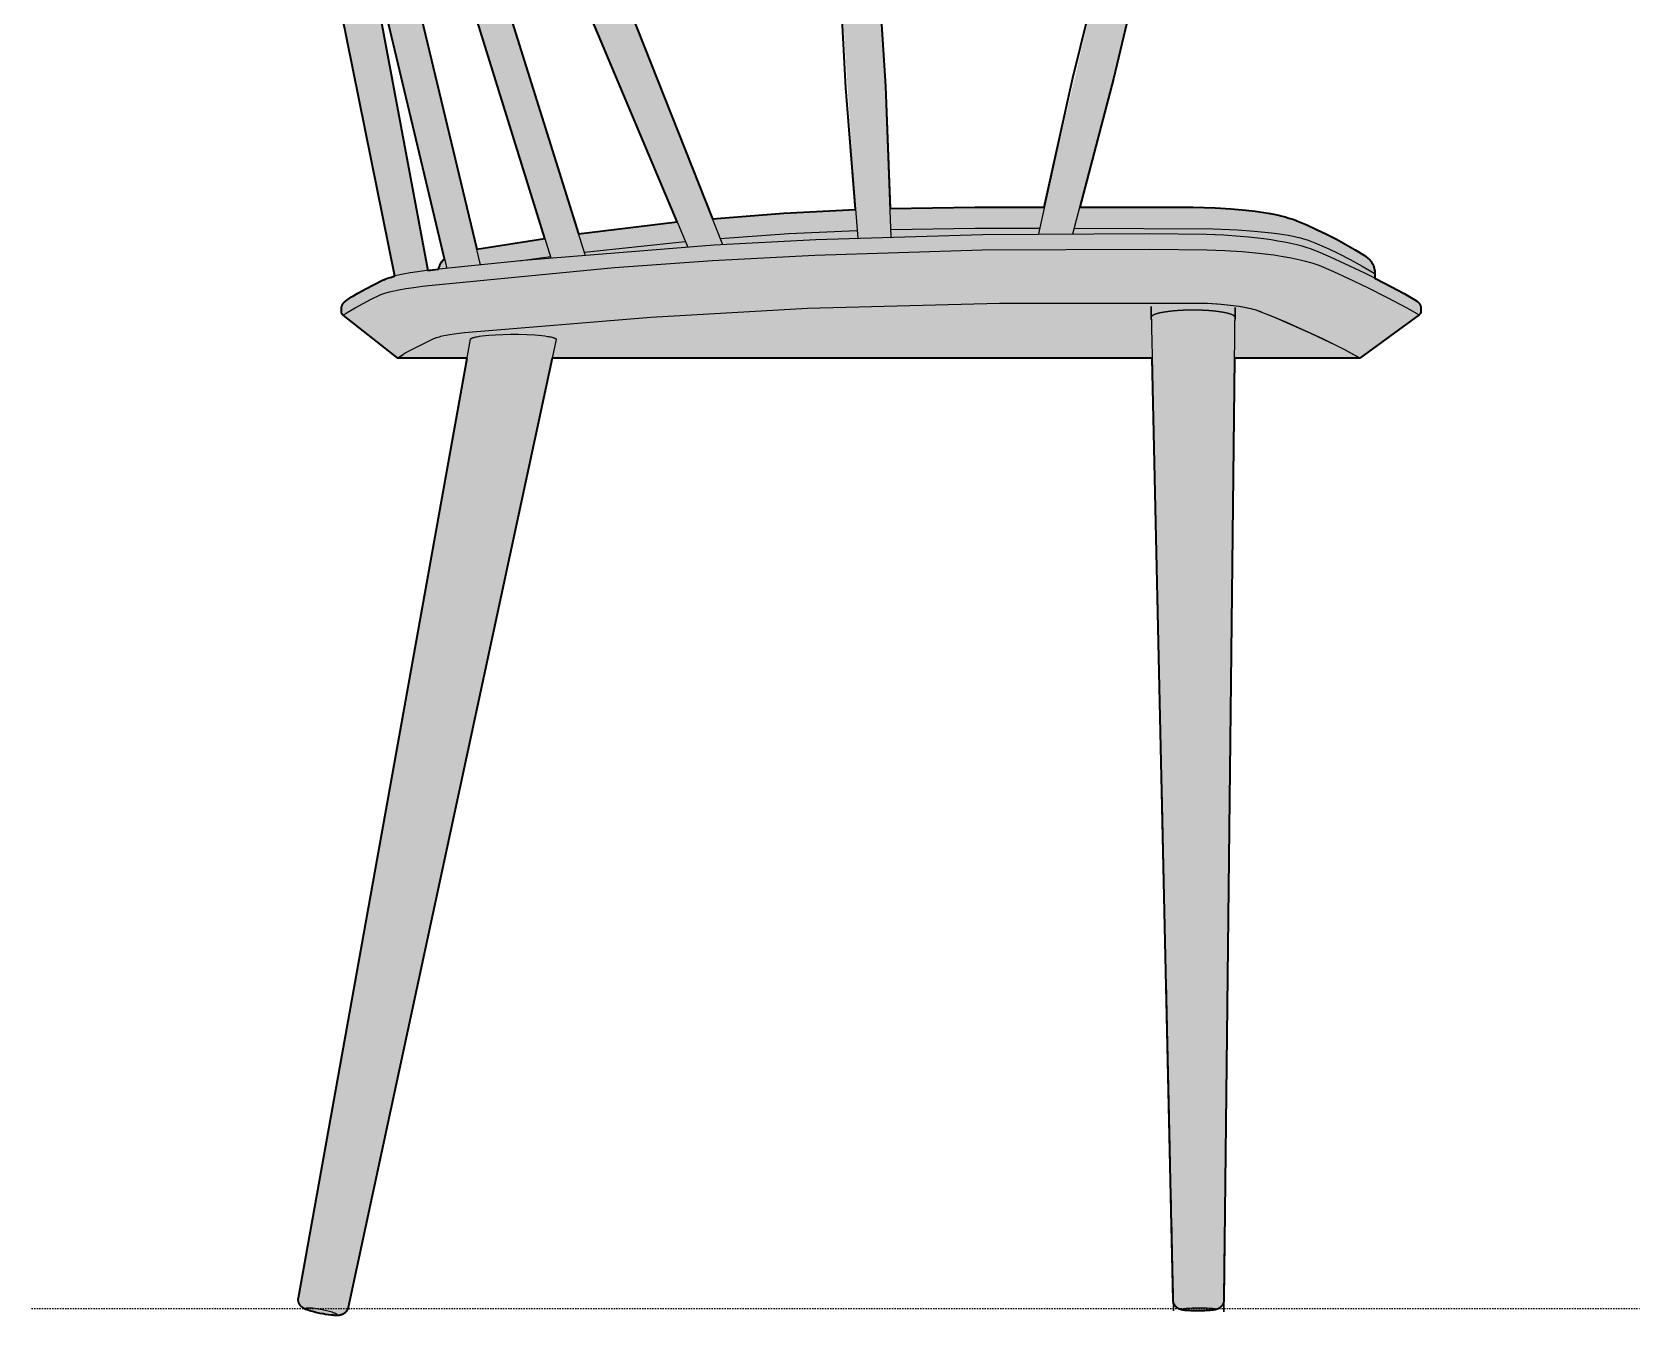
# Model space of a CAD drawing. Header units: millimetres. Extents: x 0 to 1796, y -1004 to 1095.
# Drawn here: x 1108 to 1796, y -6 to 545 of the extents above; entities that cross this region are included whole.
import ezdxf

# ---------------------------------------------------------------- set-up
doc = ezdxf.new("R2010")
doc.units = ezdxf.units.MM
doc.linetypes.add('Dots', pattern=[1, 0, -1])
doc.layers.add('Blocks', color=7, linetype='Continuous')
doc.layers.add('Blocks$Fill', color=7, linetype='Continuous', true_color=0xffffff)
for name, color, linetype, lineweight, true_color in [('Blocks$Inner', 7, 'Continuous', 25, 0x007f00), ('Blocks$Outline', 7, 'Continuous', 35, 0xff3f3f), ('Groud', 7, 'Dots', 25, 0x243775)]:
    doc.layers.add(name, color=color, linetype=linetype, lineweight=lineweight, true_color=true_color)

# ---------------------------------------------------------------- blocks, each defined once
blk = doc.blocks.new('J-Series 110 Dining Chair Side')
at = {"layer": 'Blocks$Fill'}
h = blk.add_hatch(color=256, dxfattribs=at)
h.paths.add_polyline_path([(504.36, -0.6), (502.71, -0.77), (501.03, -0.87), (499.62, -0.92), (497.67, -0.94), (495.38, -0.91), (494.2, -0.86), (493.47, -0.82), (492.42, -0.74), (491.77, -0.66), (491.42, -0.61), (491.13, -0.56), (490.96, -0.53), (490.8, -0.49), (490.61, -0.45), (490.43, -0.4), (490.36, -0.38), (490.19, -0.32), (490.1, -0.29), (489.97, -0.24), (489.84, -0.19), (489.71, -0.13), (489.58, -0.07), (489.51, -0.03), (489.44, 0), (489.31, 0.08), (489.24, 0.12), (489.18, 0.16), (489.06, 0.24), (489, 0.28), (488.94, 0.32), (488.82, 0.41), (488.76, 0.46), (488.71, 0.51), (488.6, 0.6), (488.55, 0.65), (488.49, 0.7), (488.42, 0.78), (488.35, 0.85), (488.27, 0.93), (488.2, 1.02), (488.14, 1.1), (488.07, 1.18), (488.01, 1.27), (487.95, 1.36), (487.89, 1.44), (487.84, 1.53), (487.79, 1.62), (487.74, 1.72), (487.7, 1.79), (487.66, 1.87), (487.61, 1.98), (487.57, 2.09), (487.52, 2.21), (487.47, 2.34), (487.43, 2.46), (487.4, 2.59), (487.37, 2.72), (487.34, 2.84), (487.33, 2.94), (487.31, 3.03), (487.3, 3.12), (487.29, 3.22), (487.28, 3.34), (487.27, 3.43), (478.22, 405.76), (222.02, 405.76), (134.86, 0.27), (134.83, 0.19), (134.81, 0.11), (134.78, 0.03), (134.76, -0.06), (134.73, -0.14), (134.7, -0.22), (134.65, -0.34), (134.59, -0.46), (134.53, -0.58), (134.47, -0.7), (134.4, -0.81), (134.33, -0.93), (134.27, -1.01), (134.21, -1.1), (134.15, -1.18), (134.08, -1.27), (134.02, -1.35), (133.95, -1.43), (133.88, -1.51), (133.8, -1.58), (133.72, -1.66), (133.64, -1.74), (133.56, -1.81), (133.48, -1.88), (133.37, -1.97), (133.3, -2.02), (133.23, -2.07), (133.12, -2.14), (133.06, -2.18), (133, -2.22), (132.87, -2.3), (132.74, -2.37), (132.61, -2.43), (132.48, -2.49), (132.34, -2.55), (132.26, -2.58), (132.17, -2.61), (132.08, -2.64), (132, -2.67), (131.91, -2.7), (131.83, -2.72), (131.66, -2.76), (131.57, -2.79), (131.47, -2.81), (131.29, -2.84), (131.22, -2.85), (131.02, -2.88), (130.84, -2.9), (130.63, -2.91), (130.42, -2.93), (130.24, -2.93), (130.05, -2.93), (129.69, -2.93), (129.32, -2.92), (128.94, -2.9), (128.55, -2.87), (127.75, -2.8), (126.5, -2.64), (125.25, -2.45), (124.4, -2.3), (123.04, -2.04), (121.16, -1.63), (119.8, -1.29), (118.96, -1.05), (118.56, -0.93), (117.82, -0.69), (117.47, -0.57), (117.15, -0.45), (116.83, -0.32), (116.52, -0.18), (116.34, -0.09), (116.16, 0), (116.02, 0.07), (115.89, 0.15), (115.77, 0.22), (115.65, 0.3), (115.53, 0.37), (115.45, 0.43), (115.31, 0.54), (115.24, 0.59), (115.17, 0.65), (115.05, 0.75), (114.99, 0.81), (114.93, 0.86), (114.84, 0.95), (114.76, 1.04), (114.67, 1.13), (114.59, 1.23), (114.52, 1.31), (114.46, 1.39), (114.39, 1.48), (114.33, 1.57), (114.27, 1.66), (114.21, 1.75), (114.16, 1.85), (114.1, 1.95), (114.05, 2.04), (114, 2.14), (113.96, 2.24), (113.92, 2.34), (113.88, 2.44), (113.84, 2.54), (113.81, 2.64), (113.78, 2.74), (113.75, 2.84), (113.72, 2.94), (113.7, 3.04), (113.68, 3.15), (113.66, 3.25), (113.65, 3.35), (113.63, 3.45), (113.62, 3.55), (113.61, 3.68), (113.61, 3.81), (113.61, 3.94), (113.61, 4.03), (113.61, 4.12), (113.62, 4.2), (113.63, 4.29), (113.63, 4.37), (113.65, 4.46), (113.66, 4.54), (185.74, 405.76), (156.16, 405.76), (132.84, 424), (132.78, 424.04), (132.73, 424.09), (132.68, 424.14), (132.63, 424.18), (132.58, 424.24), (132.54, 424.29), (132.49, 424.34), (132.45, 424.4), (132.41, 424.46), (132.37, 424.51), (132.34, 424.57), (132.3, 424.63), (132.27, 424.7), (132.24, 424.76), (132.22, 424.82), (132.19, 424.89), (132.17, 424.96), (132.15, 425.02), (132.13, 425.09), (132.11, 425.16), (132.1, 425.23), (132.09, 425.3), (132.08, 425.36), (132.07, 425.43), (132.07, 425.5), (132.07, 425.57), (132.07, 426.9), (132.08, 427.03), (132.09, 427.17), (132.11, 427.3), (132.13, 427.44), (132.15, 427.57), (132.18, 427.71), (132.22, 427.84), (132.26, 427.97), (132.3, 428.1), (132.35, 428.22), (132.4, 428.35), (132.45, 428.47), (132.52, 428.6), (132.58, 428.72), (132.65, 428.83), (132.72, 428.95), (132.8, 429.06), (132.88, 429.17), (132.96, 429.28), (133.05, 429.38), (133.14, 429.48), (133.23, 429.58), (133.33, 429.68), (133.43, 429.77), (133.54, 429.86), (133.64, 429.94), (133.75, 430.02), (135.73, 431.42), (136.42, 431.87), (137.19, 432.35), (139.03, 433.42), (142.54, 435.34), (149.6, 438.94), (149.91, 439.08), (150.18, 439.21), (150.46, 439.33), (151.05, 439.57), (151.68, 439.8), (152.33, 440.02), (153.38, 440.34), (154.5, 440.65), (154.79, 440.72), (28, 1067.65), (27.44, 1067.87), (26.99, 1068.06), (26.54, 1068.27), (26.1, 1068.49), (25.67, 1068.72), (25.25, 1068.98), (24.83, 1069.24), (24.43, 1069.52), (24.03, 1069.82), (23.65, 1070.13), (23.28, 1070.45), (22.92, 1070.78), (22.57, 1071.13), (22.23, 1071.49), (21.9, 1071.86), (21.59, 1072.24), (21.29, 1072.63), (21.01, 1073.03), (20.74, 1073.44), (20.48, 1073.86), (20.24, 1074.29), (20.01, 1074.72), (19.8, 1075.17), (19.6, 1075.62), (19.42, 1076.08), (19.26, 1076.54), (19.11, 1077.01), (18.98, 1077.48), (18.86, 1077.96), (18.76, 1078.44), (18.68, 1078.93), (18.61, 1079.42), (18.56, 1079.9), (18.53, 1080.4), (18.52, 1080.89), (18.52, 1081.38), (18.54, 1081.87), (18.57, 1082.36), (18.63, 1082.85), (18.7, 1083.34), (18.78, 1083.82), (18.89, 1084.3), (19.01, 1084.78), (19.14, 1085.25), (19.3, 1085.72), (19.46, 1086.18), (19.65, 1086.64), (19.85, 1087.09), (20.06, 1087.53), (20.29, 1087.97), (20.54, 1088.39), (20.8, 1088.81), (21.07, 1089.22), (21.36, 1089.62), (21.67, 1090.01), (21.98, 1090.38), (22.31, 1090.75), (22.65, 1091.11), (23, 1091.45), (23.37, 1091.78), (23.74, 1092.1), (24.13, 1092.4), (24.52, 1092.69), (24.93, 1092.97), (25.35, 1093.23), (25.77, 1093.48), (26.2, 1093.72), (26.64, 1093.94), (27.09, 1094.14), (27.55, 1094.33), (28.01, 1094.5), (28.47, 1094.66), (28.95, 1094.8), (29.42, 1094.92), (29.9, 1095.03), (30.39, 1095.12), (30.88, 1095.2), (31.37, 1095.25), (31.87, 1095.3), (32.36, 1095.32), (32.86, 1095.33), (33.36, 1095.32), (33.85, 1095.29), (34.35, 1095.25), (34.84, 1095.18), (35.33, 1095.1), (35.82, 1095.01), (36.3, 1094.9), (36.78, 1094.77), (37.25, 1094.62), (37.72, 1094.46), (38.18, 1094.28), (38.64, 1094.08), (39.09, 1093.87), (39.53, 1093.65), (39.96, 1093.4), (40.39, 1093.15), (40.8, 1092.88), (41.21, 1092.59), (41.61, 1092.29), (41.99, 1091.98), (42.37, 1091.65), (42.73, 1091.31), (43.08, 1090.96), (43.42, 1090.6), (43.74, 1090.22), (44.05, 1089.84), (44.35, 1089.44), (44.63, 1089.03), (44.9, 1088.62), (45.16, 1088.19), (45.4, 1087.76), (45.62, 1087.31), (45.83, 1086.86), (46.02, 1086.41), (46.2, 1085.94), (46.36, 1085.47), (46.51, 1085), (46.63, 1084.52), (46.75, 1084.03), (46.84, 1083.55), (46.92, 1083.06), (46.98, 1082.56), (47.02, 1082.07), (47.04, 1081.57), (47.05, 1081.08), (47.04, 1080.58), (47.02, 1080.09), (46.97, 1079.59), (46.91, 1079.1), (46.83, 1078.61), (46.74, 1078.12), (46.63, 1077.64), (46.5, 1077.16), (46.35, 1076.69), (46.19, 1076.22), (46.01, 1075.75), (45.82, 1075.3), (45.61, 1074.85), (45.38, 1074.4), (45.14, 1073.97), (44.89, 1073.55), (44.62, 1073.13), (44.33, 1072.72), (44.03, 1072.33), (43.72, 1071.94), (43.39, 1071.57), (43.06, 1071.2), (42.7, 1070.85), (42.34, 1070.52), (41.97, 1070.19), (211.82, 662.93), (232.14, 664.07), (523.73, 680.74), (523.78, 680.74), (523.84, 680.73), (523.89, 680.73), (523.94, 680.73), (523.99, 680.72), (524.04, 680.71), (524.09, 680.7), (524.14, 680.69), (524.19, 680.67), (524.24, 680.66), (524.29, 680.64), (524.34, 680.62), (524.39, 680.6), (524.44, 680.58), (524.48, 680.55), (524.53, 680.53), (524.57, 680.5), (524.62, 680.47), (524.66, 680.44), (524.7, 680.41), (524.74, 680.37), (524.78, 680.34), (524.82, 680.3), (524.85, 680.27), (524.89, 680.23), (524.92, 680.19), (524.95, 680.15), (524.98, 680.11), (525.01, 680.06), (525.04, 680.02), (525.07, 679.97), (525.09, 679.93), (525.12, 679.88), (525.26, 679.37), (526.27, 661.8), (526.27, 661.7), (526.26, 661.65), (526.26, 661.6), (526.25, 661.55), (526.24, 661.5), (526.23, 661.44), (526.22, 661.39), (526.21, 661.35), (526.19, 661.3), (526.18, 661.25), (526.16, 661.2), (526.14, 661.15), (526.12, 661.11), (526.09, 661.06), (526.07, 661.02), (526.04, 660.97), (526.02, 660.93), (525.99, 660.89), (525.96, 660.85), (525.92, 660.81), (525.89, 660.77), (525.86, 660.73), (525.82, 660.69), (525.78, 660.66), (525.74, 660.62), (525.7, 660.59), (525.66, 660.56), (525.62, 660.53), (525.58, 660.5), (525.54, 660.48), (525.49, 660.45), (525.45, 660.43), (525.4, 660.4), (525.35, 660.38), (525.31, 660.36), (525.26, 660.35), (525.21, 660.33), (525.16, 660.32), (525.11, 660.3), (525.06, 660.29), (525.01, 660.28), (524.96, 660.28), (524.91, 660.27), (524.86, 660.27), (491.69, 658.34), (461.78, 524.94), (447.4, 470.14), (505.19, 469.86), (511.9, 469.47), (518.26, 468.9), (522.23, 468.44), (524.14, 468.17), (527.76, 467.6), (530.29, 467.13), (532.83, 466.58), (533.19, 466.49), (536.69, 465.53), (538.32, 465), (539.93, 464.43), (540.05, 464.38), (544.31, 462.59), (548.52, 460.69), (552.69, 458.69), (561.02, 454.29), (565.01, 451.97), (568.93, 449.54), (569.58, 449.12), (569.83, 448.94), (570.07, 448.75), (570.3, 448.56), (570.53, 448.35), (570.75, 448.14), (570.97, 447.91), (571.18, 447.69), (571.37, 447.45), (571.56, 447.21), (571.75, 446.96), (571.92, 446.71), (572.08, 446.45), (572.24, 446.18), (572.39, 445.91), (572.52, 445.63), (572.65, 445.35), (572.77, 445.07), (572.88, 444.78), (572.98, 444.49), (573.06, 444.19), (573.14, 443.9), (573.21, 443.6), (573.27, 443.29), (573.31, 442.99), (573.35, 442.68), (573.38, 442.38), (573.39, 442.07), (573.4, 441.76), (573.4, 439.81), (585.87, 433.26), (591.09, 430.21), (591.21, 430.14), (591.32, 430.07), (591.44, 429.99), (591.55, 429.9), (591.65, 429.81), (591.76, 429.72), (591.86, 429.63), (591.96, 429.53), (592.05, 429.43), (592.14, 429.32), (592.23, 429.21), (592.31, 429.1), (592.39, 428.99), (592.47, 428.87), (592.54, 428.75), (592.61, 428.63), (592.67, 428.51), (592.73, 428.38), (592.78, 428.25), (592.83, 428.12), (592.88, 427.99), (592.92, 427.86), (592.95, 427.72), (592.98, 427.59), (593.01, 427.45), (593.03, 427.32), (593.05, 427.18), (593.06, 427.04), (593.07, 426.9), (593.07, 426.76), (593.07, 425.71), (593.07, 425.65), (593.06, 425.58), (593.05, 425.51), (593.04, 425.45), (593.03, 425.38), (593.01, 425.31), (593, 425.25), (592.98, 425.18), (592.96, 425.12), (592.93, 425.06), (592.91, 424.99), (592.88, 424.93), (592.85, 424.87), (592.82, 424.81), (592.79, 424.75), (592.75, 424.7), (592.71, 424.64), (592.67, 424.59), (592.63, 424.53), (592.59, 424.48), (592.55, 424.43), (592.5, 424.38), (592.45, 424.34), (592.4, 424.29), (592.35, 424.25), (592.3, 424.2), (592.25, 424.16), (566.92, 405.76), (513.47, 405.76), (508.9, 3.49), (508.9, 3.41), (508.89, 3.34), (508.88, 3.24), (508.87, 3.15), (508.86, 3.06), (508.84, 2.96), (508.82, 2.84), (508.79, 2.71), (508.75, 2.58), (508.73, 2.5), (508.7, 2.42), (508.67, 2.31), (508.63, 2.2), (508.59, 2.11), (508.55, 2.02), (508.5, 1.92), (508.46, 1.83), (508.41, 1.74), (508.36, 1.65), (508.3, 1.56), (508.25, 1.47), (508.19, 1.38), (508.13, 1.3), (508.07, 1.21), (508, 1.13), (507.93, 1.04), (507.86, 0.96), (507.79, 0.88), (507.71, 0.81), (507.66, 0.76), (507.61, 0.71), (507.5, 0.61), (507.45, 0.56), (507.39, 0.52), (507.28, 0.43), (507.22, 0.38), (507.16, 0.34), (507.03, 0.26), (506.97, 0.22), (506.91, 0.18), (506.78, 0.1), (506.71, 0.06), (506.64, 0.03), (506.5, -0.04), (506.37, -0.1), (506.29, -0.14), (506.2, -0.17), (506.05, -0.23), (505.91, -0.28), (505.86, -0.29), (505.7, -0.34), (505.54, -0.38), (505.38, -0.42), (505.23, -0.46), (505.08, -0.49), (504.8, -0.54)], flags=0)
h.paths.add_polyline_path([(176.02, 448.16), (138.48, 605.99), (168.98, 443.2), (173.57, 443.71), (173.72, 444.29), (173.81, 444.57), (173.9, 444.85), (174.01, 445.13), (174.12, 445.4), (174.25, 445.67), (174.38, 445.93), (174.52, 446.19), (174.67, 446.45), (174.83, 446.7), (175, 446.94), (175.17, 447.18), (175.35, 447.42), (175.54, 447.64), (175.74, 447.86)], flags=0)
h.paths.add_polyline_path([(189.83, 452.24), (218.93, 456.83), (86.85, 881.86)], flags=0)
h.paths.add_polyline_path([(200.62, 641.67), (193.36, 641.26), (193.34, 641.26), (193.21, 641.3), (192.93, 641.47), (192.65, 641.65), (192.38, 641.84), (192.12, 642.04), (191.83, 642.28), (191.55, 642.52), (191.27, 642.77), (191.01, 643.03), (190.75, 643.29), (190.5, 643.57), (190.26, 643.85), (190.03, 644.15), (189.8, 644.45), (189.59, 644.76), (189.38, 645.07), (189.18, 645.4), (189, 645.73), (188.82, 646.06), (188.65, 646.4), (188.5, 646.75), (188.35, 647.1), (188.22, 647.45), (188.09, 647.81), (187.97, 648.17), (187.87, 648.54), (187.77, 648.92), (187.69, 649.29), (187.62, 649.67), (187.56, 650.05), (187.51, 650.43), (187.47, 650.82), (187.44, 651.2), (187.43, 651.59), (187.42, 651.97), (187.43, 652.35), (187.44, 652.74), (187.47, 653.12), (187.51, 653.5), (187.56, 653.87), (187.62, 654.25), (187.7, 654.63), (187.78, 655), (187.88, 655.37), (187.98, 655.74), (188.1, 656.1), (188.22, 656.45), (188.36, 656.81), (188.51, 657.15), (188.67, 657.5), (188.83, 657.83), (189.01, 658.16), (189.2, 658.49), (189.4, 658.81), (189.61, 659.12), (189.82, 659.42), (190.05, 659.72), (190.28, 660), (190.53, 660.28), (190.78, 660.55), (191.04, 660.81), (191.31, 661.06), (191.58, 661.31), (191.81, 661.49), (192.04, 661.67), (192.17, 661.73), (192.54, 661.75), (87.4, 924.36), (233.29, 458.84), (275.44, 463.84)], flags=0)
h.paths.add_polyline_path([(342.2, 649.69), (220.17, 642.78), (290.48, 465.23), (351.63, 469.16), (344.05, 585.36)], flags=0)
h.paths.add_polyline_path([(432.21, 470.14), (460.78, 591.67), (478.73, 657.59), (354.61, 650.4), (364.4, 521.85), (366.4, 469.66)], flags=0)
at = {"layer": 'Blocks$Inner'}
for p, q in [((28.75, 1067.42), (177, 444.02)), ((29.23, 1067.3), (221.51, 448.52)), ((236.14, 449.75), (86.29, 927.9)), ((200.59, 641.75), (279.93, 453.15)), ((168.98, 443.2), (138.48, 605.99)), ((235.79, 450.95), (278.87, 455.56)), ((207.96, 447.23), (221.28, 449.08)), ((499.05, 429.07), (497.54, 429.1)), ((222.02, 405.76), (478.22, 405.76)), ((513.47, 405.76), (566.92, 405.76))]:
    blk.add_line(p, q, dxfattribs=at)
for points in [[(28, 1067.68), (154.79, 440.72)], [(191.44, 445.52), (86.85, 881.86)], [(478.73, 657.59), (460.78, 591.67), (444.43, 525.39), (429.69, 458.74)], [(444.43, 458.85), (461.78, 524.94), (477.54, 591.43), (491.69, 658.34)], [(342.2, 649.69), (344.05, 585.36), (347.51, 521.11), (352.6, 456.95)], [(366.87, 457.44), (364.4, 521.85), (360.32, 586.19), (354.61, 650.4)], [(294.88, 454.11), (220.17, 642.78)], [(351.63, 469.16), (321.01, 467.57), (290.48, 465.23)], [(432.21, 470.14), (402.6, 470.14), (366.4, 469.66)], [(573.4, 439.76), (573.4, 441.76), (573.39, 442.07), (573.38, 442.38), (573.35, 442.68), (573.31, 442.99), (573.27, 443.29), (573.21, 443.6), (573.14, 443.9), (573.06, 444.19), (572.98, 444.49), (572.88, 444.78), (572.77, 445.07), (572.65, 445.35), (572.52, 445.63), (572.39, 445.91), (572.24, 446.18), (572.08, 446.45), (571.92, 446.71), (571.75, 446.96), (571.56, 447.21), (571.37, 447.45), (571.18, 447.69), (570.97, 447.91), (570.75, 448.14), (570.53, 448.35), (570.3, 448.56), (570.07, 448.75), (569.83, 448.94), (569.58, 449.12), (568.93, 449.54), (565.01, 451.97), (561.02, 454.29), (556.97, 456.5), (552.69, 458.69), (548.52, 460.69), (544.31, 462.59), (540.05, 464.38), (539.93, 464.43), (538.32, 465), (536.69, 465.53), (535.05, 466.01), (533.19, 466.49), (532.83, 466.58), (530.29, 467.13), (527.76, 467.6), (524.14, 468.17), (522.23, 468.44), (518.26, 468.9), (511.9, 469.47), (505.19, 469.86), (495.85, 470.1), (447.4, 470.14)], [(275.44, 463.84), (233.29, 458.84)], [(366.78, 460.7), (402.56, 461.14), (430.22, 461.14)], [(445.03, 461.14), (504.32, 460.96), (514.71, 460.49), (521.99, 459.95), (529.17, 459.2), (532.69, 458.74), (536.33, 458.16), (538.46, 457.76), (540.25, 457.38), (541.64, 457.04), (542.92, 456.69), (543.52, 456.51), (544.94, 456.06), (546.31, 455.57), (547.79, 454.99), (553.66, 452.41), (557.59, 450.55), (562.83, 447.88), (567.99, 445.03), (573.03, 442.01)], [(592.25, 424.16), (592.3, 424.2), (592.35, 424.25), (592.4, 424.29), (592.45, 424.34), (592.5, 424.38), (592.55, 424.43), (592.59, 424.48), (592.63, 424.53), (592.67, 424.59), (592.71, 424.64), (592.75, 424.7), (592.79, 424.75), (592.82, 424.81), (592.85, 424.87), (592.88, 424.93), (592.91, 424.99), (592.93, 425.06), (592.96, 425.12), (592.98, 425.18), (593, 425.25), (593.01, 425.31), (593.03, 425.38), (593.04, 425.45), (593.05, 425.51), (593.06, 425.58), (593.07, 425.65), (593.07, 425.71), (593.07, 425.78), (593.07, 426.76), (593.07, 426.9), (593.06, 427.04), (593.05, 427.18), (593.03, 427.32), (593.01, 427.45), (592.98, 427.59), (592.95, 427.72), (592.92, 427.86), (592.88, 427.99), (592.83, 428.12), (592.78, 428.25), (592.73, 428.38), (592.67, 428.51), (592.61, 428.63), (592.54, 428.75), (592.47, 428.87), (592.39, 428.99), (592.31, 429.1), (592.23, 429.21), (592.14, 429.32), (592.05, 429.43), (591.96, 429.53), (591.86, 429.63), (591.76, 429.72), (591.65, 429.81), (591.55, 429.9), (591.44, 429.99), (591.32, 430.07), (591.21, 430.14), (591.09, 430.21), (585.87, 433.26), (577.53, 437.73), (569.08, 441.98), (560.53, 446.02), (554.37, 448.82), (548.16, 451.49), (547.29, 451.85), (546.38, 452.19), (545.42, 452.52), (544.42, 452.85), (542.3, 453.48), (539.99, 454.08), (537.5, 454.66), (534.83, 455.21), (532.01, 455.72), (529.06, 456.2), (525.96, 456.63), (519.37, 457.39), (515.92, 457.7), (508.81, 458.18), (501.43, 458.45), (477.18, 458.81), (405.88, 458.41), (334.61, 456.25), (291.25, 453.97), (209.89, 447.42), (172.26, 443.58), (168.34, 443.12), (164.72, 442.63), (161.4, 442.1), (158.38, 441.54), (157, 441.25), (155.7, 440.95), (154.5, 440.65), (153.38, 440.34), (152.33, 440.02), (151.68, 439.8), (151.05, 439.57), (150.46, 439.33), (150.18, 439.21), (149.91, 439.08), (149.6, 438.94), (142.54, 435.34), (139.03, 433.42), (137.19, 432.35), (136.42, 431.87), (135.73, 431.42), (135.41, 431.2), (133.75, 430.02), (133.64, 429.94), (133.54, 429.86), (133.43, 429.77), (133.33, 429.68), (133.23, 429.58), (133.14, 429.48), (133.05, 429.38), (132.96, 429.28), (132.88, 429.17), (132.8, 429.06), (132.72, 428.95), (132.65, 428.83), (132.58, 428.72), (132.52, 428.6), (132.45, 428.47), (132.4, 428.35), (132.35, 428.22), (132.3, 428.1), (132.26, 427.97), (132.22, 427.84), (132.18, 427.71), (132.15, 427.57), (132.13, 427.44), (132.11, 427.3), (132.09, 427.17), (132.08, 427.03), (132.07, 426.9), (132.07, 426.76), (132.07, 425.57), (132.07, 425.5), (132.07, 425.43), (132.08, 425.36), (132.09, 425.3), (132.1, 425.23), (132.11, 425.16), (132.13, 425.09), (132.15, 425.02), (132.17, 424.96), (132.19, 424.89), (132.22, 424.82), (132.24, 424.76), (132.27, 424.7), (132.3, 424.63), (132.34, 424.57), (132.37, 424.51), (132.41, 424.46), (132.45, 424.4), (132.49, 424.34), (132.54, 424.29), (132.58, 424.24), (132.63, 424.18), (132.68, 424.14), (132.73, 424.09), (132.78, 424.04), (132.84, 424), (156.16, 405.76), (185.74, 405.76)], [(218.93, 456.83), (189.83, 452.24)], [(293.83, 456.84), (323.05, 458.87), (352.3, 460.25)], [(132.84, 424), (134.5, 425.18), (137.86, 427.19), (141.27, 429.11), (144.74, 430.92), (148.26, 432.63), (148.34, 432.67), (148.58, 432.78), (148.92, 432.92), (149.3, 433.06), (149.69, 433.2), (150.12, 433.34), (150.57, 433.49), (151.55, 433.77), (152.63, 434.05), (153.81, 434.33), (156.5, 434.88), (159.57, 435.41), (162.98, 435.92), (166.72, 436.4), (170.79, 436.84), (248.71, 444.34), (290.55, 447.39), (334.16, 449.7), (405.69, 451.89), (477.25, 452.3), (501.67, 451.94), (509.34, 451.67), (516.7, 451.21), (523.77, 450.56), (530.3, 449.75), (533.33, 449.29), (537.6, 448.54), (538.94, 448.27), (541.46, 447.72), (543.78, 447.15), (545.88, 446.56), (546.86, 446.26), (547.78, 445.96), (548.65, 445.65), (549.06, 445.5), (549.46, 445.34), (555.66, 442.67), (561.8, 439.89), (570.3, 435.87), (578.7, 431.65), (587, 427.22), (592.25, 424.16), (566.92, 405.76), (560.22, 409.44), (556.24, 411.47), (551.16, 413.91), (535.72, 420.9), (529.22, 423.63), (524.42, 425.55), (523.77, 425.8), (523.06, 426.04), (522.28, 426.27), (521.45, 426.5), (520.56, 426.73), (519.62, 426.94), (517.58, 427.36), (515.33, 427.74), (512.9, 428.08), (510.33, 428.38), (506.2, 428.74), (501.85, 428.99), (497.45, 429.11), (413.11, 429.11), (331.14, 426.88), (264.2, 423.13), (184.57, 416.46), (182.3, 416.21), (180.22, 415.95), (178.32, 415.66), (176.59, 415.36), (175.06, 415.05), (174.38, 414.9), (173.75, 414.74), (173.18, 414.58), (172.66, 414.41), (172.42, 414.33), (172.2, 414.25), (171.99, 414.17), (171.79, 414.09), (171.43, 413.92), (163.96, 410.3), (160.56, 408.51), (159.27, 407.79), (158.72, 407.46), (158.25, 407.17), (156.16, 405.76), (158.26, 407.17)], [(176.02, 448.16), (175.74, 447.86), (175.54, 447.64), (175.35, 447.42), (175.17, 447.18), (175, 446.94), (174.83, 446.7), (174.67, 446.45), (174.52, 446.19), (174.38, 445.93), (174.25, 445.67), (174.12, 445.4), (174.01, 445.13), (173.9, 444.85), (173.81, 444.57), (173.72, 444.29), (173.64, 444.01), (173.57, 443.71)], [(566.77, 405.85), (562.08, 408.43), (560.59, 409.24), (556.82, 411.18), (546.1, 416.26), (531.22, 422.81), (525.55, 425.11), (524.36, 425.58), (523.72, 425.81), (523.03, 426.05), (522.28, 426.27), (521.47, 426.5), (520.6, 426.72), (519.67, 426.93), (517.64, 427.34), (515.44, 427.72), (513.06, 428.06), (510.49, 428.36), (507.81, 428.62), (503.79, 428.89)]]:
    blk.add_lwpolyline(points, dxfattribs=at)
for points in [[(223.73, 413.71), (223.73, 413.71), (134.9, 0.44), (134.88, 0.36), (134.86, 0.27), (134.83, 0.19), (134.81, 0.11), (134.78, 0.03), (134.76, -0.06), (134.73, -0.14), (134.7, -0.22), (134.65, -0.34), (134.59, -0.46), (134.53, -0.58), (134.47, -0.7), (134.4, -0.81), (134.33, -0.93), (134.27, -1.01), (134.21, -1.1), (134.15, -1.18), (134.08, -1.27), (134.02, -1.35), (133.95, -1.43), (133.88, -1.51), (133.8, -1.58), (133.72, -1.66), (133.64, -1.74), (133.56, -1.81), (133.48, -1.88), (133.37, -1.97), (133.3, -2.02), (133.23, -2.07), (133.12, -2.14), (133.06, -2.18), (133, -2.22), (132.87, -2.3), (132.74, -2.37), (132.61, -2.43), (132.48, -2.49), (132.34, -2.55), (132.26, -2.58), (132.17, -2.61), (132.08, -2.64), (132, -2.67), (131.91, -2.7), (131.83, -2.72), (131.66, -2.76), (131.57, -2.79), (131.47, -2.81), (131.29, -2.84), (131.22, -2.85), (131.02, -2.88), (130.84, -2.9), (130.63, -2.91), (130.42, -2.93), (130.24, -2.93), (130.05, -2.93), (129.69, -2.93), (129.32, -2.92), (128.94, -2.9), (128.55, -2.87), (127.75, -2.8), (126.5, -2.64), (125.25, -2.45), (124.4, -2.3), (123.04, -2.04), (121.16, -1.63), (119.8, -1.29), (118.96, -1.05), (118.56, -0.93), (117.82, -0.69), (117.47, -0.57), (117.15, -0.45), (116.83, -0.32), (116.52, -0.18), (116.34, -0.09), (116.16, 0), (116.02, 0.07), (115.89, 0.15), (115.77, 0.22), (115.65, 0.3), (115.53, 0.37), (115.45, 0.43), (115.31, 0.54), (115.24, 0.59), (115.17, 0.65), (115.05, 0.75), (114.99, 0.81), (114.93, 0.86), (114.84, 0.95), (114.76, 1.04), (114.67, 1.13), (114.59, 1.23), (114.52, 1.31), (114.46, 1.39), (114.39, 1.48), (114.33, 1.57), (114.27, 1.66), (114.21, 1.75), (114.16, 1.85), (114.1, 1.95), (114.05, 2.04), (114, 2.14), (113.96, 2.24), (113.92, 2.34), (113.88, 2.44), (113.84, 2.54), (113.81, 2.64), (113.78, 2.74), (113.75, 2.84), (113.72, 2.94), (113.7, 3.04), (113.68, 3.15), (113.66, 3.25), (113.65, 3.35), (113.63, 3.45), (113.62, 3.55), (113.61, 3.68), (113.61, 3.81), (113.61, 3.94), (113.61, 4.03), (113.61, 4.12), (113.62, 4.2), (113.63, 4.29), (113.63, 4.37), (113.65, 4.46), (113.66, 4.54), (113.67, 4.63), (187.19, 413.8), (187.19, 413.81), (187.19, 413.81), (187.19, 413.82), (187.19, 413.82), (187.19, 413.82), (187.2, 413.83), (187.2, 413.83), (187.2, 413.84), (187.2, 413.84), (187.2, 413.85), (187.2, 413.85), (187.21, 413.86), (187.21, 413.87), (187.21, 413.88), (187.22, 413.88), (187.22, 413.89), (187.23, 413.9), (187.23, 413.9), (187.23, 413.91), (187.24, 413.92), (187.24, 413.92), (187.25, 413.93), (187.25, 413.93), (187.26, 413.94), (187.27, 413.95), (187.28, 413.97), (187.29, 413.98), (187.3, 413.99), (187.32, 414), (187.33, 414.02), (187.35, 414.03), (187.36, 414.04), (187.38, 414.06), (187.39, 414.07), (187.41, 414.08), (187.43, 414.09), (187.45, 414.11), (187.49, 414.13), (187.53, 414.16), (187.58, 414.18), (187.63, 414.21), (187.68, 414.23), (187.73, 414.26), (187.79, 414.28), (187.91, 414.33), (188.04, 414.38), (188.19, 414.43), (188.34, 414.48), (188.51, 414.53), (188.68, 414.58), (189.06, 414.68), (189.48, 414.77), (189.95, 414.87), (191, 415.05), (192.19, 415.21), (193.51, 415.37), (194.96, 415.5), (197.87, 415.71), (201.02, 415.84), (204.07, 415.91), (207.71, 415.9), (211.28, 415.79), (214.61, 415.61), (216.14, 415.49), (217.57, 415.35), (218.87, 415.19), (220.05, 415.02), (220.58, 414.93), (221.08, 414.84), (221.53, 414.75), (221.95, 414.65), (222.33, 414.56), (222.5, 414.51), (222.66, 414.46), (222.81, 414.41), (222.95, 414.35), (223.07, 414.3), (223.13, 414.28), (223.19, 414.25), (223.25, 414.23), (223.3, 414.2), (223.34, 414.18), (223.39, 414.15), (223.43, 414.12), (223.47, 414.1), (223.49, 414.09), (223.51, 414.07), (223.53, 414.06), (223.54, 414.05), (223.56, 414.04), (223.58, 414.02), (223.59, 414.01), (223.6, 414), (223.62, 413.98), (223.63, 413.97), (223.64, 413.96), (223.65, 413.95), (223.66, 413.93), (223.67, 413.93), (223.67, 413.92), (223.68, 413.91), (223.68, 413.91), (223.69, 413.9), (223.69, 413.89), (223.69, 413.89), (223.7, 413.88), (223.7, 413.87), (223.7, 413.87), (223.71, 413.86), (223.71, 413.86), (223.71, 413.85), (223.71, 413.84), (223.72, 413.83), (223.72, 413.83), (223.72, 413.82), (223.72, 413.81), (223.73, 413.81), (223.73, 413.8), (223.73, 413.8), (223.73, 413.8), (223.73, 413.79), (223.73, 413.79), (223.73, 413.78), (223.73, 413.78), (223.73, 413.77), (223.73, 413.77), (223.73, 413.77), (223.73, 413.76), (223.73, 413.76), (223.73, 413.75), (223.73, 413.75), (223.73, 413.75), (223.73, 413.74), (223.73, 413.74), (223.73, 413.73), (223.73, 413.73), (223.73, 413.72), (223.73, 413.72), (223.73, 413.72)], [(123.92, -2.19), (125.13, -2.4), (126.29, -2.58), (127.41, -2.72), (127.94, -2.77), (128.42, -2.8), (128.87, -2.83), (129.07, -2.83), (129.25, -2.83), (129.43, -2.83), (129.58, -2.82), (129.65, -2.82), (129.72, -2.81), (129.78, -2.8), (129.84, -2.79), (129.9, -2.79), (129.95, -2.77), (129.97, -2.77), (129.99, -2.76), (130.01, -2.76), (130.03, -2.75), (130.05, -2.75), (130.07, -2.74), (130.09, -2.73), (130.1, -2.73), (130.1, -2.73), (130.11, -2.72), (130.12, -2.72), (130.13, -2.71), (130.13, -2.71), (130.14, -2.71), (130.15, -2.7), (130.15, -2.7), (130.16, -2.7), (130.16, -2.69), (130.17, -2.69), (130.17, -2.68), (130.18, -2.68), (130.18, -2.68), (130.19, -2.67), (130.19, -2.67), (130.19, -2.66), (130.2, -2.66), (130.2, -2.65), (130.2, -2.65), (130.21, -2.65), (130.21, -2.64), (130.21, -2.64), (130.21, -2.63), (130.21, -2.63), (130.22, -2.62), (130.22, -2.62), (130.22, -2.61), (130.22, -2.61), (130.22, -2.6), (130.22, -2.6), (130.22, -2.59), (130.22, -2.59), (130.22, -2.58), (130.22, -2.58), (130.22, -2.57), (130.21, -2.57), (130.21, -2.56), (130.21, -2.56), (130.21, -2.55), (130.21, -2.55), (130.2, -2.54), (130.2, -2.54), (130.2, -2.53), (130.2, -2.53), (130.19, -2.52), (130.19, -2.52), (130.19, -2.51), (130.18, -2.5), (130.18, -2.5), (130.17, -2.49), (130.17, -2.49), (130.16, -2.48), (130.16, -2.48), (130.15, -2.47), (130.14, -2.46), (130.13, -2.45), (130.12, -2.44), (130.1, -2.42), (130.09, -2.41), (130.07, -2.4), (130.06, -2.39), (130.02, -2.36), (129.99, -2.34), (129.95, -2.31), (129.9, -2.29), (129.85, -2.26), (129.8, -2.23), (129.75, -2.2), (129.62, -2.15), (129.49, -2.08), (129.33, -2.02), (129.16, -1.95), (128.98, -1.88), (128.56, -1.74), (128.09, -1.59), (127.56, -1.43), (126.99, -1.27), (125.74, -0.96), (124.43, -0.66), (123.13, -0.41), (121.93, -0.19), (120.77, -0.02), (119.65, 0.12), (119.12, 0.17), (118.63, 0.21), (118.19, 0.23), (117.99, 0.24), (117.8, 0.24), (117.63, 0.23), (117.48, 0.23), (117.4, 0.22), (117.34, 0.22), (117.27, 0.21), (117.22, 0.2), (117.16, 0.19), (117.11, 0.18), (117.09, 0.18), (117.06, 0.17), (117.04, 0.16), (117.02, 0.16), (117, 0.15), (116.99, 0.15), (116.97, 0.14), (116.96, 0.13), (116.95, 0.13), (116.95, 0.13), (116.94, 0.12), (116.93, 0.12), (116.92, 0.12), (116.92, 0.11), (116.91, 0.11), (116.91, 0.11), (116.9, 0.1), (116.89, 0.1), (116.89, 0.09), (116.88, 0.09), (116.88, 0.09), (116.88, 0.08), (116.87, 0.08), (116.87, 0.07), (116.86, 0.07), (116.86, 0.06), (116.86, 0.06), (116.85, 0.06), (116.85, 0.05), (116.85, 0.05), (116.85, 0.04), (116.85, 0.04), (116.84, 0.03), (116.84, 0.03), (116.84, 0.02), (116.84, 0.02), (116.84, 0.01), (116.84, 0.01), (116.84, 0), (116.84, 0), (116.84, -0.01), (116.84, -0.01), (116.84, -0.02), (116.84, -0.02), (116.84, -0.03), (116.84, -0.03), (116.85, -0.04), (116.85, -0.04), (116.85, -0.05), (116.85, -0.05), (116.86, -0.06), (116.86, -0.06), (116.86, -0.07), (116.87, -0.07), (116.87, -0.08), (116.87, -0.08), (116.88, -0.09), (116.88, -0.1), (116.89, -0.1), (116.89, -0.11), (116.89, -0.11), (116.9, -0.12), (116.9, -0.12), (116.92, -0.13), (116.93, -0.15), (116.94, -0.16), (116.95, -0.17), (116.97, -0.18), (116.98, -0.19), (117, -0.21), (117.03, -0.23), (117.07, -0.25), (117.11, -0.28), (117.16, -0.31), (117.2, -0.33), (117.26, -0.36), (117.31, -0.39), (117.43, -0.45), (117.57, -0.51), (117.73, -0.57), (117.89, -0.64), (118.08, -0.71), (118.5, -0.86), (118.97, -1.01), (119.5, -1.16), (120.07, -1.32), (121.32, -1.64), (122.63, -1.93)], [(492.74, -0.01), (492.38, -0.06), (492.07, -0.11), (491.93, -0.13), (491.8, -0.16), (491.69, -0.18), (491.64, -0.2), (491.59, -0.21), (491.54, -0.22), (491.5, -0.24), (491.46, -0.25), (491.44, -0.26), (491.42, -0.27), (491.41, -0.27), (491.39, -0.28), (491.38, -0.29), (491.37, -0.29), (491.37, -0.3), (491.36, -0.3), (491.35, -0.3), (491.35, -0.31), (491.34, -0.31), (491.34, -0.31), (491.33, -0.32), (491.33, -0.32), (491.32, -0.32), (491.32, -0.33), (491.32, -0.33), (491.31, -0.34), (491.31, -0.34), (491.31, -0.34), (491.3, -0.35), (491.3, -0.35), (491.3, -0.35), (491.3, -0.36), (491.3, -0.36), (491.3, -0.37), (491.29, -0.37), (491.29, -0.37), (491.29, -0.38), (491.29, -0.38), (491.29, -0.38), (491.29, -0.39), (491.29, -0.39), (491.3, -0.4), (491.3, -0.4), (491.3, -0.4), (491.3, -0.41), (491.3, -0.41), (491.3, -0.41), (491.31, -0.42), (491.31, -0.42), (491.31, -0.42), (491.32, -0.43), (491.32, -0.43), (491.32, -0.44), (491.33, -0.44), (491.33, -0.44), (491.34, -0.45), (491.34, -0.45), (491.35, -0.45), (491.36, -0.46), (491.36, -0.46), (491.37, -0.47), (491.37, -0.47), (491.38, -0.47), (491.4, -0.48), (491.41, -0.49), (491.43, -0.49), (491.45, -0.5), (491.47, -0.51), (491.49, -0.52), (491.53, -0.53), (491.58, -0.55), (491.63, -0.56), (491.69, -0.57), (491.75, -0.59), (491.88, -0.61), (492.03, -0.64), (492.2, -0.66), (492.57, -0.71), (492.98, -0.75), (493.43, -0.79), (494.42, -0.85), (495.52, -0.89), (496.78, -0.92), (498.15, -0.92), (499.55, -0.9), (500.88, -0.86), (502.08, -0.79), (503.07, -0.71), (503.48, -0.67), (503.84, -0.63), (504.15, -0.58), (504.29, -0.55), (504.42, -0.53), (504.53, -0.5), (504.58, -0.49), (504.63, -0.48), (504.68, -0.46), (504.72, -0.45), (504.76, -0.43), (504.78, -0.43), (504.8, -0.42), (504.81, -0.41), (504.83, -0.4), (504.84, -0.4), (504.85, -0.39), (504.85, -0.39), (504.86, -0.39), (504.87, -0.38), (504.87, -0.38), (504.88, -0.38), (504.88, -0.37), (504.89, -0.37), (504.89, -0.36), (504.9, -0.36), (504.9, -0.36), (504.9, -0.35), (504.91, -0.35), (504.91, -0.35), (504.91, -0.34), (504.92, -0.34), (504.92, -0.33), (504.92, -0.33), (504.92, -0.33), (504.92, -0.32), (504.92, -0.32), (504.93, -0.32), (504.93, -0.31), (504.93, -0.31), (504.93, -0.3), (504.93, -0.3), (504.93, -0.3), (504.93, -0.29), (504.92, -0.29), (504.92, -0.29), (504.92, -0.28), (504.92, -0.28), (504.92, -0.28), (504.92, -0.27), (504.91, -0.27), (504.91, -0.26), (504.91, -0.26), (504.9, -0.26), (504.9, -0.25), (504.9, -0.25), (504.89, -0.25), (504.89, -0.24), (504.88, -0.24), (504.88, -0.23), (504.87, -0.23), (504.86, -0.23), (504.86, -0.22), (504.85, -0.22), (504.85, -0.22), (504.84, -0.21), (504.82, -0.2), (504.81, -0.2), (504.79, -0.19), (504.77, -0.18), (504.75, -0.18), (504.73, -0.17), (504.69, -0.15), (504.64, -0.14), (504.59, -0.13), (504.53, -0.11), (504.47, -0.1), (504.34, -0.07), (504.19, -0.05), (504.02, -0.02), (503.65, 0.03), (503.24, 0.07), (502.79, 0.11), (501.81, 0.17), (500.7, 0.21), (499.44, 0.24), (498.07, 0.24), (496.67, 0.22), (495.34, 0.17), (494.14, 0.11), (493.15, 0.03)]]:
    blk.add_lwpolyline(points, close=True, dxfattribs=at)
blk.add_open_spline([(504.36, -0.6), (503.76, -0.68), (502.71, -0.77), (501.03, -0.87), (499.62, -0.92), (497.67, -0.94), (495.38, -0.91), (494.2, -0.86), (493.47, -0.82), (492.42, -0.74), (491.77, -0.66), (491.42, -0.61), (491.13, -0.56), (490.96, -0.53), (490.8, -0.49), (490.61, -0.45), (490.43, -0.4), (490.36, -0.38), (490.19, -0.32), (490.1, -0.29), (489.97, -0.24), (489.84, -0.19), (489.71, -0.13), (489.58, -0.07), (489.51, -0.03), (489.44, 0), (489.31, 0.08), (489.24, 0.12), (489.18, 0.16), (489.06, 0.24), (489, 0.28), (488.94, 0.32), (488.82, 0.41), (488.76, 0.46), (488.71, 0.51), (488.6, 0.6), (488.55, 0.65), (488.49, 0.7), (488.42, 0.78), (488.35, 0.85), (488.27, 0.93), (488.2, 1.02), (488.14, 1.1), (488.07, 1.18), (488.01, 1.27), (487.95, 1.36), (487.89, 1.44), (487.84, 1.53), (487.79, 1.62), (487.74, 1.72), (487.7, 1.79), (487.66, 1.87), (487.61, 1.98), (487.57, 2.09), (487.52, 2.21), (487.47, 2.34), (487.43, 2.46), (487.4, 2.59), (487.37, 2.72), (487.34, 2.84), (487.33, 2.94), (487.31, 3.03), (487.3, 3.12), (487.29, 3.22), (487.28, 3.34), (487.27, 3.43), (487.27, 3.51), (477.83, 423.1), (477.83, 423.11), (477.83, 423.12), (477.83, 423.13), (477.83, 423.14), (477.83, 423.15), (477.83, 423.16), (477.83, 423.17), (477.84, 423.18), (477.84, 423.19), (477.84, 423.2), (477.84, 423.21), (477.84, 423.21), (477.84, 423.22), (477.85, 423.23), (477.85, 423.24), (477.85, 423.26), (477.86, 423.28), (477.87, 423.3), (477.88, 423.32), (477.88, 423.34), (477.89, 423.36), (477.9, 423.37), (477.91, 423.39), (477.92, 423.41), (477.94, 423.43), (477.95, 423.45), (477.96, 423.47), (477.97, 423.49), (477.99, 423.51), (478, 423.52), (478.02, 423.54), (478.04, 423.56), (478.05, 423.58), (478.07, 423.6), (478.09, 423.62), (478.11, 423.64), (478.15, 423.67), (478.19, 423.71), (478.24, 423.75), (478.29, 423.79), (478.34, 423.82), (478.4, 423.86), (478.45, 423.9), (478.51, 423.93), (478.58, 423.97), (478.64, 424.01), (478.78, 424.08), (478.93, 424.15), (479.09, 424.22), (479.26, 424.3), (479.41, 424.36), (479.57, 424.41), (479.91, 424.53), (480.28, 424.65), (480.67, 424.76), (481.1, 424.87), (481.55, 424.98), (482.52, 425.18), (483.79, 425.4), (485.19, 425.6), (486.69, 425.78), (488.28, 425.93), (489.95, 426.05), (491.68, 426.14), (493.45, 426.2), (495.24, 426.22), (497.04, 426.21), (498.82, 426.17), (500.57, 426.1), (502.27, 426), (503.91, 425.87), (505.46, 425.71), (506.92, 425.52), (508.27, 425.31), (508.89, 425.19), (509.49, 425.07), (510.05, 424.95), (510.57, 424.82), (511.05, 424.69), (511.5, 424.56), (511.71, 424.49), (511.91, 424.42), (512.1, 424.35), (512.27, 424.28), (512.44, 424.2), (512.6, 424.13), (512.75, 424.06), (512.82, 424.02), (512.88, 423.99), (512.95, 423.95), (513.01, 423.91), (513.07, 423.88), (513.12, 423.84), (513.18, 423.8), (513.23, 423.76), (513.27, 423.73), (513.32, 423.69), (513.36, 423.65), (513.38, 423.63), (513.4, 423.62), (513.42, 423.6), (513.44, 423.58), (513.45, 423.56), (513.47, 423.54), (513.49, 423.52), (513.5, 423.51), (513.52, 423.49), (513.53, 423.47), (513.54, 423.45), (513.56, 423.43), (513.57, 423.41), (513.58, 423.39), (513.59, 423.38), (513.6, 423.36), (513.61, 423.34), (513.62, 423.32), (513.62, 423.3), (513.63, 423.28), (513.64, 423.26), (513.64, 423.25), (513.65, 423.23), (513.65, 423.22), (513.65, 423.21), (513.65, 423.2), (513.65, 423.19), (513.66, 423.18), (513.66, 423.17), (513.66, 423.16), (513.66, 423.15), (513.66, 423.14), (513.66, 423.14), (513.66, 423.13), (513.66, 423.12), (513.66, 423.11), (513.66, 423.1), (508.9, 3.63), (508.9, 3.56), (508.9, 3.49), (508.9, 3.41), (508.89, 3.34), (508.88, 3.24), (508.87, 3.15), (508.86, 3.06), (508.84, 2.96), (508.82, 2.84), (508.79, 2.71), (508.75, 2.58), (508.73, 2.5), (508.7, 2.42), (508.67, 2.31), (508.63, 2.2), (508.59, 2.11), (508.55, 2.02), (508.5, 1.92), (508.46, 1.83), (508.41, 1.74), (508.36, 1.65), (508.3, 1.56), (508.25, 1.47), (508.19, 1.38), (508.13, 1.3), (508.07, 1.21), (508, 1.13), (507.93, 1.04), (507.86, 0.96), (507.79, 0.88), (507.71, 0.81), (507.66, 0.76), (507.61, 0.71), (507.5, 0.61), (507.45, 0.56), (507.39, 0.52), (507.28, 0.43), (507.22, 0.38), (507.16, 0.34), (507.03, 0.26), (506.97, 0.22), (506.91, 0.18), (506.78, 0.1), (506.71, 0.06), (506.64, 0.03), (506.5, -0.04), (506.37, -0.1), (506.29, -0.14), (506.2, -0.17), (506.05, -0.23), (505.91, -0.28), (505.86, -0.29), (505.7, -0.34), (505.54, -0.38), (505.38, -0.42), (505.23, -0.46), (505.08, -0.49), (504.8, -0.54), (504.36, -0.6)], degree=1, knots=[-0.606739, -0.606739, 0, 1.053798, 2.732713, 4.146561, 6.100885, 8.389557, 9.57422, 10.301271, 11.350044, 12.010801, 12.358607, 12.65732, 12.825941, 12.996662, 13.190689, 13.377828, 13.449545, 13.625535, 13.716948, 13.858927, 13.995945, 14.137654, 14.290393, 14.36837, 14.447499, 14.596392, 14.671909, 14.748149, 14.894856, 14.968911, 15.043415, 15.188682, 15.261782, 15.335173, 15.479318, 15.551704, 15.624288, 15.731146, 15.838319, 15.945798, 16.053573, 16.15923, 16.265069, 16.371093, 16.477308, 16.581437, 16.685673, 16.790026, 16.89451, 16.979028, 17.06359, 17.183693, 17.303882, 17.438363, 17.571182, 17.704067, 17.835197, 17.964478, 18.093797, 18.188316, 18.282843, 18.377391, 18.471973, 18.595299, 18.682233, 18.769166, 438.456883, 438.473142, 438.482501, 438.491867, 438.501242, 438.510631, 438.520036, 438.529461, 438.538909, 438.548382, 438.557884, 438.567418, 438.576987, 438.586594, 438.596243, 438.605934, 438.625461, 438.645196, 438.665163, 438.685381, 438.705872, 438.726654, 438.747747, 438.769166, 438.790931, 438.813055, 438.835556, 438.858446, 438.88174, 438.905451, 438.92959, 438.95417, 438.979201, 439.004694, 439.030659, 439.057104, 439.084038, 439.139405, 439.196823, 439.256325, 439.31794, 439.381704, 439.447651, 439.515812, 439.586212, 439.658873, 439.733815, 439.890605, 440.056701, 440.232185, 440.417118, 440.580348, 440.750158, 441.109451, 441.494861, 441.906166, 442.342232, 442.802846, 443.79589, 445.090157, 446.499871, 448.012159, 449.612702, 451.286192, 453.016421, 454.785271, 456.576605, 458.372836, 460.156329, 461.909557, 463.615475, 465.257552, 466.820047, 468.29064, 469.652834, 470.289576, 470.894333, 471.466218, 472.004382, 472.507405, 472.974157, 473.193813, 473.404265, 473.605485, 473.797454, 473.980059, 474.153227, 474.317024, 474.395439, 474.471547, 474.545365, 474.61691, 474.686205, 474.753274, 474.818143, 474.880845, 474.941416, 474.999896, 475.055624, 475.082745, 475.109381, 475.135538, 475.161226, 475.186453, 475.211228, 475.235562, 475.259464, 475.282946, 475.306019, 475.328697, 475.350991, 475.372915, 475.394485, 475.415715, 475.436621, 475.457221, 475.477531, 475.49757, 475.517358, 475.536913, 475.556258, 475.575413, 475.584926, 475.594401, 475.603839, 475.613244, 475.622618, 475.631965, 475.641288, 475.650589, 475.659872, 475.669139, 475.678394, 475.68764, 475.69688, 475.706116, 895.196794, 895.271103, 895.345402, 895.419695, 895.493991, 895.588573, 895.683121, 895.777648, 895.872167, 896.001486, 896.130767, 896.261897, 896.346492, 896.431055, 896.546599, 896.662089, 896.764555, 896.86693, 896.969228, 897.071462, 897.175946, 897.280299, 897.384535, 897.488664, 897.594857, 897.700874, 897.80672, 897.912399, 898.020174, 898.127653, 898.234826, 898.341684, 898.414268, 898.486654, 898.630799, 898.70419, 898.77729, 898.922557, 898.997103, 899.07117, 899.217823, 899.294054, 899.369568, 899.518473, 899.597602, 899.675579, 899.828318, 899.972408, 900.064887, 900.155205, 900.315941, 900.469673, 900.51643, 900.685423, 900.847896, 901.011928, 901.172375, 901.322514, 901.607372, 902.574018, 902.574018], dxfattribs=at)
at = {"layer": 'Blocks$Outline'}
for points in [[(154.79, 440.72), (28, 1067.65)], [(87.4, 924.36), (233.29, 458.84)], [(218.93, 456.83), (86.85, 881.86)], [(86.85, 881.86), (189.83, 452.24)], [(432.21, 470.14), (444.43, 525.39), (460.78, 591.67), (478.73, 657.59)], [(491.69, 658.34), (477.54, 591.43), (461.78, 524.94), (447.4, 470.14)], [(351.63, 469.16), (347.51, 521.11), (344.05, 585.36), (342.2, 649.69)], [(354.61, 650.4), (360.32, 586.19), (364.4, 521.85), (366.4, 469.66)], [(275.44, 463.84), (200.62, 641.67)], [(220.17, 642.78), (290.48, 465.23)], [(176.02, 448.16), (138.48, 605.99)], [(138.48, 605.99), (168.98, 443.2)], [(290.48, 465.23), (321.01, 467.57), (351.63, 469.16)], [(366.4, 469.66), (402.6, 470.14), (432.21, 470.14)], [(447.4, 470.14), (495.85, 470.1), (505.19, 469.86), (511.9, 469.47), (518.26, 468.9), (522.23, 468.44), (524.14, 468.17), (527.76, 467.6), (530.29, 467.13), (532.83, 466.58), (533.19, 466.49)], [(233.29, 458.84), (275.44, 463.84)], [(533.19, 466.49), (535.05, 466.01), (536.69, 465.53), (538.32, 465), (539.93, 464.43), (540.05, 464.38), (544.31, 462.59), (548.52, 460.69), (552.69, 458.69)], [(189.83, 452.24), (218.93, 456.83)], [(552.69, 458.69), (556.97, 456.5), (561.02, 454.29), (565.01, 451.97), (568.93, 449.54), (569.58, 449.12), (569.83, 448.94), (570.07, 448.75), (570.3, 448.56), (570.53, 448.35), (570.75, 448.14), (570.97, 447.91), (571.18, 447.69), (571.37, 447.45), (571.56, 447.21), (571.75, 446.96), (571.92, 446.71), (572.08, 446.45), (572.24, 446.18), (572.39, 445.91), (572.52, 445.63), (572.65, 445.35), (572.77, 445.07), (572.88, 444.78), (572.98, 444.49), (573.06, 444.19), (573.14, 443.9), (573.21, 443.6), (573.27, 443.29), (573.31, 442.99), (573.35, 442.68), (573.38, 442.38), (573.39, 442.07), (573.4, 441.76), (573.4, 439.81)], [(173.57, 443.71), (173.64, 444.01), (173.72, 444.29), (173.81, 444.57), (173.9, 444.85), (174.01, 445.13), (174.12, 445.4), (174.25, 445.67), (174.38, 445.93), (174.52, 446.19), (174.67, 446.45), (174.83, 446.7), (175, 446.94), (175.17, 447.18), (175.35, 447.42), (175.54, 447.64), (175.74, 447.86), (176.02, 448.16)], [(185.74, 405.76), (156.16, 405.76), (132.84, 424), (132.78, 424.04), (132.73, 424.09), (132.68, 424.14), (132.63, 424.18), (132.58, 424.24), (132.54, 424.29), (132.49, 424.34), (132.45, 424.4), (132.41, 424.46), (132.37, 424.51), (132.34, 424.57), (132.3, 424.63), (132.27, 424.7), (132.24, 424.76), (132.22, 424.82), (132.19, 424.89), (132.17, 424.96), (132.15, 425.02), (132.13, 425.09), (132.11, 425.16), (132.1, 425.23), (132.09, 425.3), (132.08, 425.36), (132.07, 425.43), (132.07, 425.5), (132.07, 425.57), (132.07, 426.76), (132.07, 426.9), (132.08, 427.03), (132.09, 427.17), (132.11, 427.3), (132.13, 427.44), (132.15, 427.57), (132.18, 427.71), (132.22, 427.84), (132.26, 427.97), (132.3, 428.1), (132.35, 428.22), (132.4, 428.35), (132.45, 428.47), (132.52, 428.6), (132.58, 428.72), (132.65, 428.83), (132.72, 428.95), (132.8, 429.06), (132.88, 429.17), (132.96, 429.28), (133.05, 429.38), (133.14, 429.48), (133.23, 429.58), (133.33, 429.68), (133.43, 429.77), (133.54, 429.86), (133.64, 429.94), (133.75, 430.02), (135.41, 431.2), (135.73, 431.42), (136.42, 431.87), (137.19, 432.35), (139.03, 433.42), (142.54, 435.34), (149.6, 438.94), (149.91, 439.08), (150.18, 439.21), (150.46, 439.33), (151.05, 439.57), (151.68, 439.8), (152.33, 440.02), (153.38, 440.34), (154.5, 440.65), (154.79, 440.72)], [(168.98, 443.2), (172.26, 443.58), (173.57, 443.71)], [(573.4, 439.81), (577.53, 437.73), (585.87, 433.26), (591.09, 430.21), (591.21, 430.14), (591.32, 430.07), (591.44, 429.99), (591.55, 429.9), (591.65, 429.81), (591.76, 429.72), (591.86, 429.63), (591.96, 429.53), (592.05, 429.43), (592.14, 429.32), (592.23, 429.21), (592.31, 429.1), (592.39, 428.99), (592.47, 428.87), (592.54, 428.75), (592.61, 428.63), (592.67, 428.51), (592.73, 428.38), (592.78, 428.25), (592.83, 428.12), (592.88, 427.99), (592.92, 427.86), (592.95, 427.72), (592.98, 427.59), (593.01, 427.45), (593.03, 427.32), (593.05, 427.18), (593.06, 427.04), (593.07, 426.9), (593.07, 426.76), (593.07, 425.78), (593.07, 425.71), (593.07, 425.65), (593.06, 425.58), (593.05, 425.51), (593.04, 425.45), (593.03, 425.38), (593.01, 425.31), (593, 425.25), (592.98, 425.18), (592.96, 425.12), (592.93, 425.06), (592.91, 424.99), (592.88, 424.93), (592.85, 424.87), (592.82, 424.81), (592.79, 424.75), (592.75, 424.7), (592.71, 424.64), (592.67, 424.59), (592.63, 424.53), (592.59, 424.48), (592.55, 424.43), (592.5, 424.38), (592.45, 424.34), (592.4, 424.29), (592.35, 424.25), (592.3, 424.2), (592.25, 424.16)], [(592.25, 424.16), (566.92, 405.76)], [(222.02, 405.76), (134.9, 0.44), (134.88, 0.36), (134.86, 0.27), (134.83, 0.19), (134.81, 0.11), (134.78, 0.03), (134.76, -0.06), (134.73, -0.14), (134.7, -0.22), (134.65, -0.34), (134.59, -0.46), (134.53, -0.58), (134.47, -0.7), (134.4, -0.81), (134.33, -0.93), (134.27, -1.01), (134.21, -1.1), (134.15, -1.18), (134.08, -1.27), (134.02, -1.35), (133.95, -1.43), (133.88, -1.51), (133.8, -1.58), (133.72, -1.66), (133.64, -1.74), (133.56, -1.81), (133.48, -1.88), (133.37, -1.97), (133.3, -2.02), (133.23, -2.07), (133.12, -2.14), (133.06, -2.18), (133, -2.22), (132.87, -2.3), (132.74, -2.37), (132.61, -2.43), (132.48, -2.49), (132.34, -2.55), (132.26, -2.58), (132.17, -2.61), (132.08, -2.64), (132, -2.67), (131.91, -2.7), (131.83, -2.72), (131.66, -2.76), (131.57, -2.79), (131.47, -2.81), (131.29, -2.84), (131.22, -2.85), (131.02, -2.88), (130.84, -2.9), (130.63, -2.91), (130.42, -2.93), (130.24, -2.93), (130.05, -2.93), (129.69, -2.93), (129.32, -2.92), (128.94, -2.9), (128.55, -2.87), (127.75, -2.8), (126.5, -2.64), (125.25, -2.45), (124.4, -2.3), (123.04, -2.04), (121.16, -1.63), (119.8, -1.29), (118.96, -1.05), (118.56, -0.93), (117.82, -0.69), (117.47, -0.57), (117.15, -0.45), (116.83, -0.32), (116.52, -0.18), (116.34, -0.09), (116.16, 0), (116.02, 0.07), (115.89, 0.15), (115.77, 0.22), (115.65, 0.3), (115.53, 0.37), (115.45, 0.43), (115.31, 0.54), (115.24, 0.59), (115.17, 0.65), (115.05, 0.75), (114.99, 0.81), (114.93, 0.86), (114.84, 0.95), (114.76, 1.04), (114.67, 1.13), (114.59, 1.23), (114.52, 1.31), (114.46, 1.39), (114.39, 1.48), (114.33, 1.57), (114.27, 1.66), (114.21, 1.75), (114.16, 1.85), (114.1, 1.95), (114.05, 2.04), (114, 2.14), (113.96, 2.24), (113.92, 2.34), (113.88, 2.44), (113.84, 2.54), (113.81, 2.64), (113.78, 2.74), (113.75, 2.84), (113.72, 2.94), (113.7, 3.04), (113.68, 3.15), (113.66, 3.25), (113.65, 3.35), (113.63, 3.45), (113.62, 3.55), (113.61, 3.68), (113.61, 3.81), (113.61, 3.94), (113.61, 4.03), (113.61, 4.12), (113.62, 4.2), (113.63, 4.29), (113.63, 4.37), (113.65, 4.46), (113.66, 4.54), (113.67, 4.63), (185.74, 405.76)], [(478.22, 405.76), (222.02, 405.76)], [(504.36, -0.6), (503.76, -0.68), (502.71, -0.77), (501.03, -0.87), (499.62, -0.92), (497.67, -0.94), (495.38, -0.91), (494.2, -0.86), (493.47, -0.82), (492.42, -0.74), (491.77, -0.66), (491.42, -0.61), (491.13, -0.56), (490.96, -0.53), (490.8, -0.49), (490.61, -0.45), (490.43, -0.4), (490.36, -0.38), (490.19, -0.32), (490.1, -0.29), (489.97, -0.24), (489.84, -0.19), (489.71, -0.13), (489.58, -0.07), (489.51, -0.03), (489.44, 0), (489.31, 0.08), (489.24, 0.12), (489.18, 0.16), (489.06, 0.24), (489, 0.28), (488.94, 0.32), (488.82, 0.41), (488.76, 0.46), (488.71, 0.51), (488.6, 0.6), (488.55, 0.65), (488.49, 0.7), (488.42, 0.78), (488.35, 0.85), (488.27, 0.93), (488.2, 1.02), (488.14, 1.1), (488.07, 1.18), (488.01, 1.27), (487.95, 1.36), (487.89, 1.44), (487.84, 1.53), (487.79, 1.62), (487.74, 1.72), (487.7, 1.79), (487.66, 1.87), (487.61, 1.98), (487.57, 2.09), (487.52, 2.21), (487.47, 2.34), (487.43, 2.46), (487.4, 2.59), (487.37, 2.72), (487.34, 2.84), (487.33, 2.94), (487.31, 3.03), (487.3, 3.12), (487.29, 3.22), (487.28, 3.34), (487.27, 3.43), (487.27, 3.51), (478.22, 405.76)], [(513.47, 405.76), (508.9, 3.63), (508.9, 3.56), (508.9, 3.49), (508.9, 3.41), (508.89, 3.34), (508.88, 3.24), (508.87, 3.15), (508.86, 3.06), (508.84, 2.96), (508.82, 2.84), (508.79, 2.71), (508.75, 2.58), (508.73, 2.5), (508.7, 2.42), (508.67, 2.31), (508.63, 2.2), (508.59, 2.11), (508.55, 2.02), (508.5, 1.92), (508.46, 1.83), (508.41, 1.74), (508.36, 1.65), (508.3, 1.56), (508.25, 1.47), (508.19, 1.38), (508.13, 1.3), (508.07, 1.21), (508, 1.13), (507.93, 1.04), (507.86, 0.96), (507.79, 0.88), (507.71, 0.81), (507.66, 0.76), (507.61, 0.71), (507.5, 0.61), (507.45, 0.56), (507.39, 0.52), (507.28, 0.43), (507.22, 0.38), (507.16, 0.34), (507.03, 0.26), (506.97, 0.22), (506.91, 0.18), (506.78, 0.1), (506.71, 0.06), (506.64, 0.03), (506.5, -0.04), (506.37, -0.1), (506.29, -0.14), (506.2, -0.17), (506.05, -0.23), (505.91, -0.28), (505.86, -0.29), (505.7, -0.34), (505.54, -0.38), (505.38, -0.42), (505.23, -0.46), (505.08, -0.49), (504.8, -0.54), (504.36, -0.6)], [(566.92, 405.76), (513.47, 405.76)]]:
    blk.add_lwpolyline(points, dxfattribs=at)

msp = doc.modelspace()

# ---------------------------------------------------------------- linework, layer by layer
at = {"layer": 'Groud'}
msp.add_lwpolyline([(1108.13, 0), (1795.5, 0)], dxfattribs=at)

# ---------------------------------------------------------------- block references
at = {"layer": 'Blocks'}
msp.add_blockref('J-Series 110 Dining Chair Side', (1108.13, 0), dxfattribs=at)

doc.saveas('drawing.dxf')
